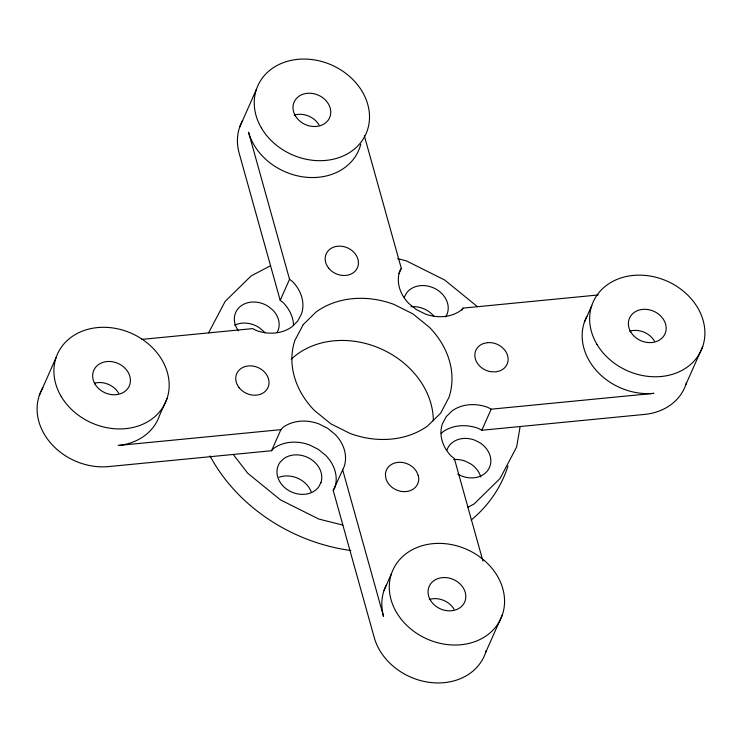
<?xml version="1.0" encoding="UTF-8"?>
<svg xmlns="http://www.w3.org/2000/svg" width="742" height="742" viewBox="0 0 742 742"><rect width="100%" height="100%" fill="white"/><g stroke="black" fill="none" stroke-linecap="round" stroke-linejoin="round"><path stroke-width="1.11" d="M520.142 426.52L516.617 447.046L500.052 478.516L474.119 503.957L467.97 507.194M39.289 395.486L56.086 357.57M239.62 127.244L256.426 89.328M166.987 398.667L159.521 415.52A59.184 49.009 23.9 0 1 118.163 445.497L280.884 429.655L283.064 427.327A37.814 31.312 23.9 0 1 318.772 423.849L327.593 428.255L335.134 434.395A37.814 31.312 23.9 0 1 344.14 466.672L333.214 490.453L374.237 637.563A59.184 49.009 23.9 0 0 430.518 682.501A59.184 49.009 23.9 0 0 486.205 650.641M293.572 325.719A37.814 31.312 23.9 0 0 283.175 302.615L280.198 300.352L289.538 279.289L248.514 132.169A59.184 49.009 23.9 0 0 305.426 177.171A59.184 49.009 23.9 0 0 360.76 144.208M42.869 387.723A59.184 49.009 23.9 0 0 50.029 442.315A59.184 49.009 23.9 0 0 108.824 466.57L271.553 450.728L280.884 429.655M398.983 273.668L401.32 268.4L364.331 135.777M462.043 310.239L462.98 308.125L598.2 294.964M384.013 590.502L391.479 573.649M441.184 433.504L442.788 431.937A37.814 31.312 23.9 0 1 478.497 428.459L481.827 430.258L491.158 409.185L653.888 393.343A59.184 49.009 23.9 0 1 595.9 370.045A59.184 49.009 23.9 0 1 586.876 316.37M584.353 322.26L591.819 305.407M485.574 652.672L502.38 614.756M685.914 384.43L702.711 346.514M208.576 332.87L225.141 301.4L251.074 275.968L270.542 265.71M404.251 297.319L406.579 292.914A23.021 19.06 23.9 0 1 436.806 289.603A23.021 19.06 23.9 0 1 445.636 316.89M401.32 268.4L399.725 271.108A37.814 31.312 23.9 0 0 408.731 303.395L416.271 309.525L425.092 313.94A37.814 31.312 23.9 0 0 460.801 310.462L462.98 308.125M333.214 490.453L334.8 487.744A37.814 31.312 23.9 0 0 325.803 455.458L318.262 449.327L309.433 444.912A37.814 31.312 23.9 0 0 273.724 448.391L271.553 450.728M141.546 339.419L252.707 328.604L256.036 330.394A37.814 31.312 23.9 0 0 291.745 326.925L297.709 321.073L301.521 313.829A37.814 31.312 23.9 0 0 292.515 281.552L289.538 279.289M481.827 430.258L644.557 414.407A59.184 49.009 23.9 0 0 686.545 382.399M397.601 258.661L406.328 260.85L444.699 280.022L477.477 306.696M342.869 525.095L318.865 519.075L280.495 499.895L247.717 473.229L233.229 454.456M491.158 409.185L487.837 407.386A37.814 31.312 23.9 0 0 452.128 410.864L446.165 416.716L442.353 423.951A37.814 31.312 23.9 0 0 451.349 456.237L454.327 458.5L482.921 561.035M342.544 469.38L383.568 616.5A59.184 49.009 23.9 0 1 386.545 584.613M280.198 300.352L239.174 153.242A59.184 49.009 23.9 0 1 242.662 120.408M429.266 599.443A19.403 16.064 23.9 0 1 454.095 609.256M94.772 383.104A19.403 16.064 23.9 0 1 118.701 393.177M629.596 331.201A19.403 16.064 23.9 0 1 654.435 341.023M291.309 359.156A82.204 68.069 23.9 0 1 380.164 348.499A82.204 68.069 23.9 0 1 433.319 420.825M507.992 465.948A164.409 136.138 23.9 0 1 471.142 520.096M350.883 550.518A164.409 136.138 23.9 0 1 209.995 455.857M279.122 477.245A23.021 19.06 23.9 0 1 311.464 492.54M453.622 459.567A23.021 19.06 23.9 0 1 465.225 461.144L470.595 463.824A23.021 19.06 23.9 0 1 480.835 477.106M411.003 306.724A23.021 19.06 23.9 0 1 434.107 316.454M234.518 325.246A23.021 19.06 23.9 0 1 258.912 327.445L263.503 331.182A23.021 19.06 23.9 0 1 265.042 332.908M238.423 330.784A23.021 19.06 23.9 0 1 240.325 306.446A23.021 19.06 23.9 0 1 268.252 306.381L272.843 310.11A23.021 19.06 23.9 0 1 277.091 332.49M457.786 474.064A23.021 19.06 23.9 0 0 487.93 470.215A23.021 19.06 23.9 0 0 479.935 442.761L474.565 440.08A23.021 19.06 23.9 0 0 446.879 450.162M294.203 115.112A19.403 16.064 23.9 0 1 319.041 124.934M303.209 324.616L294.926 340.346A82.204 68.069 23.9 0 0 314.487 410.53L330.886 423.858L350.066 433.449A82.204 68.069 23.9 0 0 427.698 425.889L440.665 413.173L448.947 397.434A82.204 68.069 23.9 0 0 429.377 327.259L412.988 313.922L393.798 304.341A82.204 68.069 23.9 0 0 316.175 311.9L303.209 324.616M320.943 482.606L318.624 487.012A23.021 19.06 23.9 0 1 287.887 489.998A23.021 19.06 23.9 0 1 280.133 462.21L283.769 458.649A23.021 19.06 23.9 0 1 310.87 459.224A23.021 19.06 23.9 0 1 320.943 482.606M487.411 342.656L483.367 343.565A17.094 14.163 23.9 0 0 475.334 358.831A17.094 14.163 23.9 0 0 491.232 371.761L495.545 371.853A17.094 14.163 23.9 0 0 507.621 355.687A17.094 14.163 23.9 0 0 487.411 342.656M418.219 475.399L416.614 471.671A17.094 14.163 23.9 0 0 398 462.368A17.094 14.163 23.9 0 0 385.423 474.713L385.923 478.544A17.094 14.163 23.9 0 0 406.143 491.566A17.094 14.163 23.9 0 0 418.219 475.399M328.437 267.853A17.094 14.163 23.9 0 0 357.087 268.456A17.094 14.163 23.9 0 0 339.864 246.14A17.094 14.163 23.9 0 0 328.437 267.853M239.026 387.574A17.094 14.163 23.9 0 0 267.677 388.168A17.094 14.163 23.9 0 0 250.462 365.852A17.094 14.163 23.9 0 0 239.026 387.574M95.041 384.124A19.403 16.064 23.9 0 0 127.754 388.567A19.403 16.064 23.9 0 0 111.819 361.66A19.403 16.064 23.9 0 0 95.041 384.124M61.196 396.451A59.184 49.009 23.9 0 0 161.023 410.001A59.184 49.009 23.9 0 0 112.394 327.899A59.184 49.009 23.9 0 0 61.196 396.451M430.434 600.213A19.403 16.064 23.9 0 0 463.147 604.656A19.403 16.064 23.9 0 0 447.213 577.74A19.403 16.064 23.9 0 0 430.434 600.213M630.765 331.971A19.403 16.064 23.9 0 0 663.487 336.414A19.403 16.064 23.9 0 0 647.543 309.497A19.403 16.064 23.9 0 0 630.765 331.971M396.59 612.54A59.184 49.009 23.9 0 0 496.417 626.081A59.184 49.009 23.9 0 0 447.788 543.988A59.184 49.009 23.9 0 0 396.59 612.54M596.93 344.297A59.184 49.009 23.9 0 0 696.747 357.839A59.184 49.009 23.9 0 0 648.118 275.746A59.184 49.009 23.9 0 0 596.93 344.297M261.536 128.208A59.184 49.009 23.9 0 0 361.354 141.759A59.184 49.009 23.9 0 0 312.725 59.657A59.184 49.009 23.9 0 0 261.536 128.208M295.372 115.882A19.403 16.064 23.9 0 0 328.094 120.325A19.403 16.064 23.9 0 0 312.15 93.418A19.403 16.064 23.9 0 0 295.372 115.882"/></g></svg>
